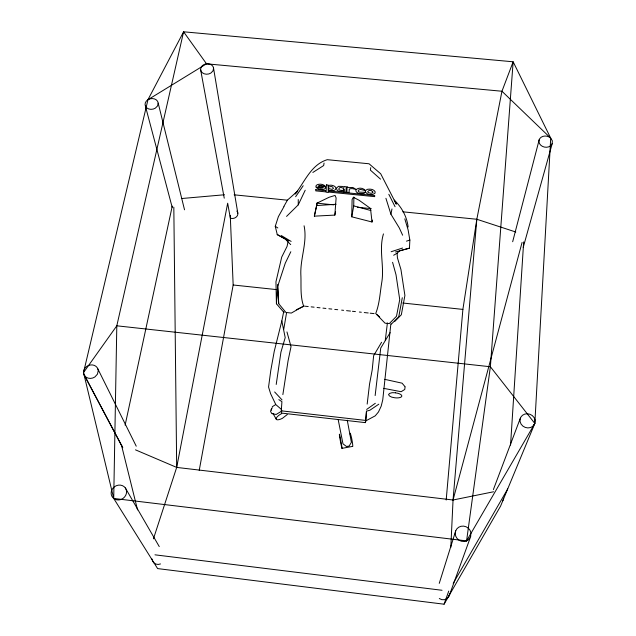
<?xml version="1.0" encoding="UTF-8"?>
<svg xmlns="http://www.w3.org/2000/svg" width="636" height="636" viewBox="0 0 636 636"><rect width="100%" height="100%" fill="white"/><g stroke="black" fill="none" stroke-linecap="round" stroke-linejoin="round"><path stroke-width="0.95" d="M372.322 220.064L372.02 222.004L351.756 216.812L353.727 205.897L353.87 197.065M351.756 216.812L352.098 199.561L353.393 197.271L359.101 200.261L370.502 208.433L372.02 222.004M213.553 68.203L212.981 70.898L210.834 73.084A6.503 5.215 -7.5 0 1 201.008 71.081A6.503 5.215 -7.5 0 1 206.509 63.807L209.808 64.117A6.503 5.215 -7.5 0 1 213.553 68.203L237.832 213.243M450.805 547.429L453.047 499.999L476.825 219.261L501.955 91.242L513.149 61.787L183.597 31.8L147.957 99.717L83.515 372.593L83.857 374.294L122.597 447.41M395.489 251.991L409.457 248.151L409.862 240.09L408.105 229.866L404.814 218.864M278.807 399.623L281.915 401.626L281.303 410.832L281.684 413.106L365.334 422.63L365.946 420.809L366.471 411.19L369.898 410.228L378.802 404.194M523.221 247.38L552.175 143.704L552.334 140.81L550.712 138.147L501.955 91.242L206.509 63.807L183.597 31.8L116.809 325.807L113.717 498.449L466.578 540.902L490.38 366.749L513.149 61.787L550.712 138.147L534.828 423.465L500.58 506.121L444.087 604.2L157.601 568.584L113.717 498.449A7.918 7.234 -32.5 0 1 111.308 491.588L111.976 489.704A7.918 7.234 -32.5 0 1 120.435 485.125A7.918 7.234 -32.5 0 1 126.588 491.461C126.747 494.895 124.449 498.083 121.309 499.363A7.918 7.234 -32.5 0 1 113.725 498.449L83.515 372.593L84.342 369.111A7.513 6.614 -23.8 0 1 92.451 364.937A7.513 6.614 -23.8 0 1 98.246 370.677L97.443 374.159L94.875 376.973A7.513 6.614 -23.8 0 1 84.668 375.82L83.857 374.294M510.549 445.073L523.674 241.903M284.149 312.666L276.429 303.77L277.733 284.507L278.695 303.682L285.898 312.427L291.32 313.071L303.881 305.884M158.197 103.151L157.553 105.926L155.319 108.176A6.622 5.35 -10.6 0 1 145.628 106.53A6.622 5.35 -10.6 0 1 150.032 98.834A6.622 5.35 -10.6 0 1 158.197 103.151L184.527 209.8M334.846 215.095L336.118 197.955L335.053 195.435L329.138 197.255L317.133 203.059L314.351 216.153L334.846 215.095L335.57 211.47M365.946 420.809L375.232 415.841L378.476 411.969L381.187 406.166L382.753 399.853L390.862 323.843M446.186 500.031L462.889 309.406L476.825 219.261L402.834 211.812M365.334 422.63L366.471 411.19M405.037 387.014L404.774 389.455L401.141 391.712L383.691 388.358M367.171 404.106L369.532 384.152L372.187 370.001L373.642 355.675L381.592 342.24M375.145 395.552L380.741 348.059L390.122 332.66M385.273 340.459L387.404 322.953M276.215 384.454L280.937 352.121L285.206 337.629L281.827 320.949L283.759 311.33M282.861 394.606L288.084 360.699L291.026 346.612L286.963 331.944M370.732 167.658L370.383 170.122L380.535 179.153M324.05 163.07L323.692 165.527L312.84 172.459M383.444 233.897C378.587 250.035 384.597 266.436 381.695 282.789C380.002 293.053 379.597 303.738 375.717 313.492L385.003 323.16L389.351 323.565L396.482 316.299L399.734 299.628L396.021 274.8L392.579 262.302M283.72 329.424L286.502 313.071M199.227 470.386L233.166 284.992L230.264 215.445M402.294 297.712L398.756 316.879L391.22 324.193M153.443 538.819L176.681 467.412L227.664 203.226L230.351 218.156A5.334 4.555 -8.3 0 0 236.664 216.645A5.334 4.555 -8.3 0 0 236.854 211.065M402.636 235.201L399.273 227.879L390.925 214.213L391.975 208.958M503.561 498.163L503.243 499.697A6.408 5.97 27.3 0 1 502.512 501.081M288.808 240.972L277.209 234.541L285.278 239.033L288.005 241.942L287.075 246.386L281.7 257.119L275.952 281.827L276.429 303.77M314.351 216.153L317.277 202.812M125.125 425.15L172.253 206.12M470.632 536.673L470.934 532.706A8.022 7.616 30.2 0 0 461.013 526.274A8.022 7.616 30.2 0 0 455.742 536.188A8.022 7.616 30.2 0 0 466.578 540.902L468.319 539.877L470.632 536.673L449.183 595.765M281.827 320.949L274.235 351.366L270.777 370.526L268.559 387.022L270.61 393.7L275.801 404.575L281.343 409.361M512.672 241.728L539.241 139.562M135.476 449.843L176.681 467.412L453.047 499.999L522.084 242.411M439.253 583.363L455.694 530.877M277.304 234.764L275.261 226.305L278.377 216.661L283.974 206.636M444.087 604.2L448.738 591.098M493.385 489.585L520.359 418.17M341.93 448.364L342.081 448.006C338.153 424.458 338.853 435.366 341.93 448.364L352.598 446.393A6.678 0.461 79.5 0 0 352.773 446.035A6.678 0.461 79.5 0 0 351.462 437.385L350.333 433.219L350.261 434.873M272.232 407.573L270.57 411.452L271.81 413.646L276.143 414.465L281.971 410.943M286.558 216.407L298.252 204.856L305.208 190.228M290.827 251.729L285.254 263.209L277.59 286.661L278.695 303.682M283.902 206.374L287.448 200.101L297.632 191.078M453.198 583.371L507.719 488.901M466.578 540.902L534.828 423.465L535.027 419.816A7.704 6.988 21.6 0 0 524.732 414.1A7.704 6.988 21.6 0 0 521.13 424.18A7.704 6.988 21.6 0 0 532.674 426.406L534.828 423.465L490.38 366.749L116.809 325.807L83.515 372.593M552.175 143.704L550.275 146.049A6.821 5.581 9.9 0 1 540.687 145.143A6.821 5.581 9.9 0 1 541.125 137.241A6.821 5.581 9.9 0 1 550.712 138.147M295.629 196.715L303.197 185.728M297.076 191.889L295.152 194.004C304.875 181.737 310.988 164.676 327.262 159.684L369.055 163.778L380.702 173.779L396.315 204.156L394.225 200.078C401.801 207.288 406.865 216.566 408.145 227.004M287.281 414.529L282.416 418.321A6.599 2.258 -29.8 0 1 276.119 418.989L272.955 413.368M394.606 321.578L401.332 314.756L404.909 295.478L400.95 269.553L397.428 257.811L397.087 253.208L399.647 250.83L409.457 248.151M366.646 409.449L375.327 403.296M272.264 406.738L275.579 404.639M147.957 99.717L206.509 63.807M393.66 255.267L397.087 253.208M296.281 309.764L304.27 306.131M391.14 251.737L402.572 248.032M406.484 241.155L409.862 240.09M453.047 499.999L493.528 491.779M181.546 198.535L224.524 194.759M316.688 205.555L336.046 204.275M395.441 392.754L392.07 392.698L389.653 393.398L388.54 394.551L389.431 395.926L391.665 397.126L394.948 397.81A6.559 2.488 6.5 0 0 401.841 396.077A6.559 2.488 6.5 0 0 395.433 392.857M234.127 194.815L287.4 200.181M316.998 203.162L333.773 204.856M357.448 207.241L371.257 208.632M233.166 284.992L276.549 289.603M402.747 303.014L462.889 309.406M305.256 306.234L308.206 306.552M311.155 306.862L314.105 307.18M317.062 307.498L320.011 307.816M322.961 308.126L325.91 308.444M328.86 308.762L331.809 309.08M334.759 309.398L337.716 309.708M341.643 310.13L343.615 310.344M346.564 310.662L350.5 311.084M352.463 311.29L355.421 311.608M359.348 312.03L361.32 312.236M364.269 312.554L368.204 312.976M370.168 313.19L374.103 313.612M281.303 410.832L365.573 420.412M154.969 554.823L442.028 590.272M384.645 379.326L402.071 383.174L405.068 386.728M353.727 205.897L370.86 210.532M476.825 219.261L515.788 232.013M281.255 235.535L291.137 241.41M275.261 226.305L277.837 227.966M376.798 314.462L379.7 317.03M288.005 241.942L290.716 244.614M274.633 391.959L282.034 399.893M125.324 487.923L159.254 546.586M84.668 375.82L122.796 447.768M388.803 194.266L395.059 206.708M97.896 368.983L136.239 446.202M385.917 198.305L390.925 214.213M303.491 305.757C299.993 295.684 301.385 284.753 300.828 274.283C300.287 257.866 307.538 242.197 304.08 225.788M145.406 106.093L172.197 207.368M121.365 444.683L137.543 509.905M338.233 419.871L342.987 443.849L346.509 446.504L349.188 446.011L351.39 442.298L347.256 420.205M200.634 69.753L224.246 198.178M173.819 207.169L176.681 467.412M298.252 199.521L298.252 204.856M449.549 594.111A6.646 6.392 42.8 0 1 439.301 598.508M160.503 563.941A6.567 6.137 -39.4 0 1 152.02 558.98M271.143 410.18A6.575 2.305 -29.8 0 1 271.683 408.566M276.119 418.989A6.599 2.258 -29.8 0 1 281.732 413.551M343.989 189.719L343.822 191.969L345.968 192.183L346.223 186.777L344.132 186.571L344.092 187.278L342.335 186.435L338.559 186.324L336.388 188.113L337.199 190.474L339.123 191.412L343.973 191.229L343.742 188.495L341.15 187.477L339.64 187.684L338.686 189.146L339.6 190.124L342.51 190.506L343.989 189.719M365.454 190.585L365.438 192.008C367.282 195.037 372.219 195.363 374.93 193.32L375.192 191.857C373.753 189.091 370.057 188.82 367.322 189.353L365.454 190.585L360.509 189.425L358.418 190.124L358.227 191.198L359.388 192.167L365.279 192.287L364.46 193.153A7.386 5.804 9.4 0 1 357.861 193.01L356.327 191.961L355.826 190.53L356.247 189.472C358.879 187.254 363.371 187.93 365.454 190.585M315.798 189.687L315.766 190.872L325.497 191.849L325.529 190.657L315.798 189.687M325.56 186.857L325.521 188.057L324.352 189.138L322.436 189.655L318.819 189.29L316.299 187.509L320.862 188.32L323.263 187.739L315.877 187.008L316.044 185.776L317.141 184.726C319.844 183.717 323.501 184.011 325.338 186.435L320.942 185.418L318.405 186.054L325.56 186.857M326.395 184.893L326.165 192.191L328.24 192.485L328.184 185.028L326.395 184.893M328.947 190.975L328.907 192.08L374.66 196.635L374.723 195.546L328.947 190.975M347.097 186.92L346.843 192.207L349.077 192.43L349.283 189.226L350.054 188.781L352.082 188.566L356.247 189.472L352.789 187.453L348.894 187.62L347.097 186.92M328.55 188.487L328.383 189.981L330.561 190.641L333.972 190.498L335.252 189.782L335.895 188.471L335.53 187.143L334.313 186.173A5.732 4.476 11.6 0 0 328.224 185.656L328.542 187.024L331.189 186.483L332.549 186.928L333.447 188.399L332.04 189.417L328.55 188.487M372.847 192.024L372.744 192.644L371.09 193.36L368.101 192.525L367.688 191.603L369.301 190.355L371.273 190.53L372.847 192.024"/></g></svg>
